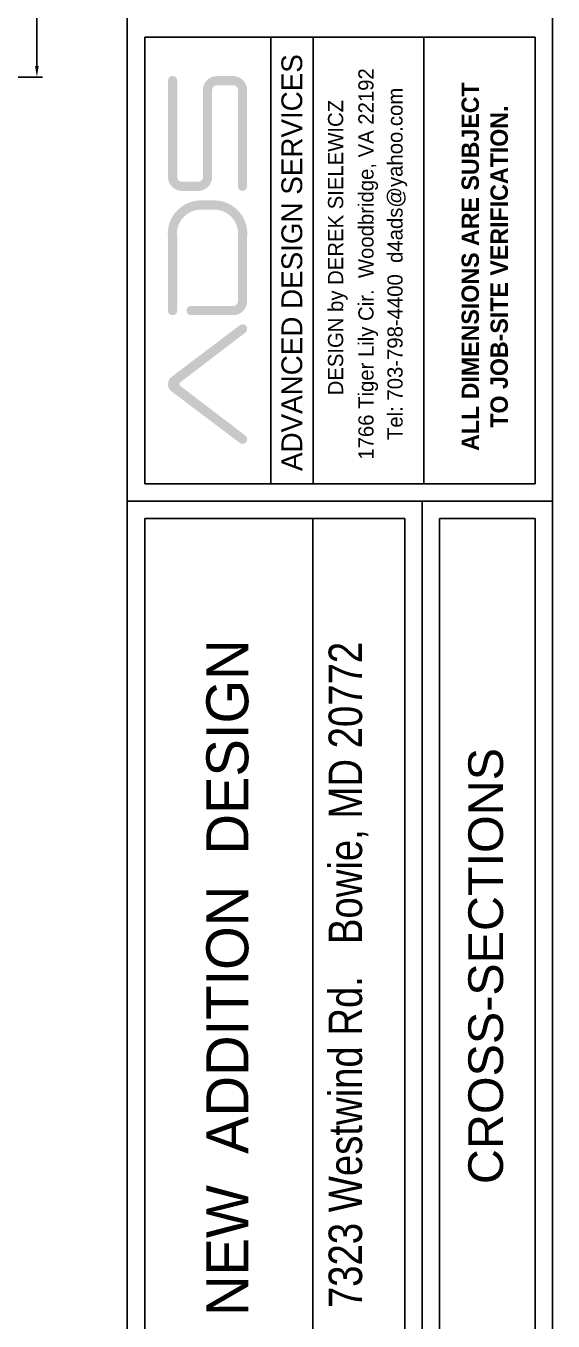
# Model space of a CAD drawing. Header units: inches. Extents: x -1842 to 12195, y -2228 to 2193.
# Drawn here: x 9022.9 to 9213.4, y 727.9 to 1196.1 of the extents above; entities that cross this region are included whole.
import ezdxf

# ---------------------------------------------------------------- set-up
doc = ezdxf.new("R2010")
doc.units = ezdxf.units.IN
doc.header["$LTSCALE"] = 6
doc.header["$MEASUREMENT"] = 0
doc.layers.add('Title Block', color=7, linetype='Continuous')
doc.styles.add('HS-DESIGN-PLAN', font='GOTHIC.TTF', dxfattribs={"height": 0.09375})
doc.styles.add('HS-DESIGN-TTLB', font='GOTHIC.TTF')
doc.styles.get("Standard").update_dxf_attribs({"font": 'ARIALN.TTF'})
doc.dimstyles.get("Standard").update_dxf_attribs({"dimtxt": 7, "dimasz": 4, "dimexe": 2, "dimexo": 2, "dimgap": 2, "dimtad": 0, "dimtih": 1, "dimtoh": 1, "dimdec": 0, "dimzin": 0, "dimdsep": 46, "dimlunit": 4, "dimtxsty": 'Standard', "dimcen": 0.09, "dimclrd": 3, "dimclre": 3, "dimclrt": 3, "dimadec": 0, "dimazin": 0, "dimtfac": 1, "dimtdec": 0, "dimtofl": 0, "dimtmove": 0, "dimatfit": 3, "dimfxl": 1, "dimtolj": 1, "dimtzin": 0, "dimarcsym": 0})

# ---------------------------------------------------------------- blocks, each defined once
blk = doc.blocks.new('*D445')
at = {"layer": 'Defpoints', "color": 0, "transparency": 16777216}
for p in [(8983.83, 1357.62), (8983.83, 1177.62), (9026.83, 1177.62)]:
    blk.add_point(p, dxfattribs=at)
at = {"layer": 'Title Block', "color": 3, "lineweight": -2, "transparency": 16777216}
for p, q in [((8985.83, 1357.62), (9028.83, 1357.62)), ((9026.83, 1353.62), (9026.83, 1273.2)), ((9026.83, 1181.62), (9026.83, 1262.05)), ((8985.83, 1177.62), (9028.83, 1177.62))]:
    blk.add_line(p, q, dxfattribs=at)
at = {"layer": 'Title Block', "color": 3, "transparency": 16777216}
for points in [[(9026.16, 1353.62), (9027.5, 1353.62), (9026.83, 1357.62)], [(9026.16, 1181.62), (9027.5, 1181.62), (9026.83, 1177.62)]]:
    blk.add_solid(points, dxfattribs=at)
at = {"layer": 'Title Block', "color": 3, "transparency": 16777216, "insert": (9026.83, 1267.62), "char_height": 7, "attachment_point": 5}
blk.add_mtext("\\A1;15'", dxfattribs=at)

msp = doc.modelspace()

# ---------------------------------------------------------------- hatches: boundary and pattern name
at = {"layer": 'Title Block'}
h = msp.add_hatch(color=256, dxfattribs=at)
h.paths.add_polyline_path([(9102.1267235, 1085.2007088, 0.1912949762), (9102.7947037, 1086.2357146), (9102.7947037, 1086.8827609, 0.1065363828), (9102.5161097, 1087.5283805, 0.1989123674), (9101.4329184, 1088.2051502), (9100.8822432, 1088.2051502, 0.1139636446), (9100.1884381, 1087.9177667), (9075.6086648, 1069.3396385, 0.5149988252), (9075.6086648, 1063.9055228), (9100.1884381, 1045.3273946, 0.1139636446), (9100.8822432, 1045.0400111), (9101.4329184, 1045.0400111, 0.1989123674), (9102.5161097, 1045.7167808, 0.1065363829), (9102.7947037, 1046.3624004), (9102.7947037, 1047.0094467, 0.1912949762), (9102.1267235, 1048.0444525), (9078.7122957, 1065.9289213, -0.5343557179), (9078.7122957, 1067.31624)])
h.paths.add_polyline_path([(9097.788353, 1091.5427173, 0.4142135624), (9102.7947037, 1096.5490679), (9102.7947037, 1119.6888045, 0.440849221), (9091.1132189, 1133.0390729), (9085.890868, 1133.0390729, 0.440849221), (9074.2093831, 1119.6888045), (9074.2093831, 1093.2115008, 0.4142135624), (9075.8781667, 1091.5427173, 0.4142135624), (9077.5469502, 1093.2115008), (9077.5469502, 1119.6888045, -0.4500136067), (9085.890868, 1129.7015058), (9091.1132189, 1129.7015058, -0.4500136067), (9099.4571366, 1119.6888045), (9099.4571366, 1096.5490679, -0.4142135624), (9097.788353, 1094.8802844), (9082.5533009, 1094.8802844, 0.4142135624), (9080.8845173, 1093.2115008, 0.4142135624), (9082.5533009, 1091.5427173)])
h.paths.add_polyline_path([(9086.8332599, 1141.480773, -0.4142135624), (9085.1644763, 1139.8119895), (9079.2157338, 1139.8119895, -0.4142135624), (9077.5469502, 1141.480773), (9077.5469502, 1176.3019944, 0.4142135624), (9075.8781667, 1177.9707779, 0.4142135624), (9074.2093831, 1176.3019944), (9074.2093831, 1141.480773, 0.4142135624), (9079.2157338, 1136.4744224), (9085.1644763, 1136.4744224, 0.4142135624), (9090.170827, 1141.480773), (9090.170827, 1172.9644273, -0.4142135624), (9091.8396105, 1174.6332108), (9097.788353, 1174.6332108, -0.4142135624), (9099.4571366, 1172.9644273), (9099.4571366, 1138.1432059, 0.4142135624), (9101.1259201, 1136.4744224, 0.4142135624), (9102.7947037, 1138.1432059), (9102.7947037, 1172.9644273, 0.4142135624), (9097.788353, 1177.9707779), (9091.8396105, 1177.9707779, 0.4142135624), (9086.8332599, 1172.9644273)])
h = msp.add_hatch(color=256, dxfattribs=at)
h.paths.add_polyline_path([(9102.1267235, 1085.2007088, 0.1912949762), (9102.7947037, 1086.2357146), (9102.7947037, 1086.8827609, 0.1065363828), (9102.5161097, 1087.5283805, 0.1989123674), (9101.4329184, 1088.2051502), (9100.8822432, 1088.2051502, 0.1139636446), (9100.1884381, 1087.9177667), (9075.6086648, 1069.3396385, 0.5149988252), (9075.6086648, 1063.9055228), (9100.1884381, 1045.3273946, 0.1139636446), (9100.8822432, 1045.0400111), (9101.4329184, 1045.0400111, 0.1989123674), (9102.5161097, 1045.7167808, 0.1065363829), (9102.7947037, 1046.3624004), (9102.7947037, 1047.0094467, 0.1912949762), (9102.1267235, 1048.0444525), (9078.7122957, 1065.9289213, -0.5343557179), (9078.7122957, 1067.31624)])
h.paths.add_polyline_path([(9097.788353, 1091.5427173, 0.4142135624), (9102.7947037, 1096.5490679), (9102.7947037, 1119.6888045, 0.440849221), (9091.1132189, 1133.0390729), (9085.890868, 1133.0390729, 0.440849221), (9074.2093831, 1119.6888045), (9074.2093831, 1093.2115008, 0.4142135624), (9075.8781667, 1091.5427173, 0.4142135624), (9077.5469502, 1093.2115008), (9077.5469502, 1119.6888045, -0.4500136067), (9085.890868, 1129.7015058), (9091.1132189, 1129.7015058, -0.4500136067), (9099.4571366, 1119.6888045), (9099.4571366, 1096.5490679, -0.4142135624), (9097.788353, 1094.8802844), (9082.5533009, 1094.8802844, 0.4142135624), (9080.8845173, 1093.2115008, 0.4142135624), (9082.5533009, 1091.5427173)])
h.paths.add_polyline_path([(9086.8332599, 1141.480773, -0.4142135624), (9085.1644763, 1139.8119895), (9079.2157338, 1139.8119895, -0.4142135624), (9077.5469502, 1141.480773), (9077.5469502, 1176.3019944, 0.4142135624), (9075.8781667, 1177.9707779, 0.4142135624), (9074.2093831, 1176.3019944), (9074.2093831, 1141.480773, 0.4142135624), (9079.2157338, 1136.4744224), (9085.1644763, 1136.4744224, 0.4142135624), (9090.170827, 1141.480773), (9090.170827, 1172.9644273, -0.4142135624), (9091.8396105, 1174.6332108), (9097.788353, 1174.6332108, -0.4142135624), (9099.4571366, 1172.9644273), (9099.4571366, 1138.1432059, 0.4142135624), (9101.1259201, 1136.4744224, 0.4142135624), (9102.7947037, 1138.1432059), (9102.7947037, 1172.9644273, 0.4142135624), (9097.788353, 1177.9707779), (9091.8396105, 1177.9707779, 0.4142135624), (9086.8332599, 1172.9644273)])

# ---------------------------------------------------------------- linework, layer by layer
msp.add_lwpolyline([(7558.1318748, 1494.6223555, 0.5, 0.5, 0), (9053.1911095, 1494.6223555, 0, 0, 0), (9053.1911095, 368.173134, 0.5, 0.5, 0), (7558.1318748, 368.173134, 0.5, 0.5, 0)], format="xyseb")
for p, q in [((9059.5162345, 368.173124), (9059.5162345, 1494.6223455)), ((9213.1312345, 368.173124), (9213.1312345, 1494.6223455)), ((9065.8413595, 1192.0310955), (9206.8612345, 1192.0310955)), ((9065.8413595, 1192.0310955), (9065.8413595, 1030.5268462)), ((9065.8413595, 1192.0310955), (9065.8413595, 1030.5268462)), ((9111.3728318, 1030.5268462), (9111.3728318, 1192.0310955)), ((9111.3728318, 1030.5268462), (9111.3728318, 1192.0310955)), ((9126.6270637, 1030.5268462), (9126.6270637, 1192.0310955)), ((9126.6270637, 1030.5268462), (9126.6270637, 1192.0310955)), ((9166.6270637, 1030.5268462), (9166.6270637, 1192.0310955)), ((9166.6270637, 1030.5268462), (9166.6270637, 1192.0310955)), ((9206.8612345, 1192.0310955), (9206.8612345, 1030.5268462)), ((9206.8612345, 1030.5268462), (9065.7862345, 1030.5268462)), ((9059.5162345, 1024.2568462), (9213.1312345, 1024.2568462)), ((9059.5162345, 1024.2568462), (9213.1312345, 1024.2568462)), ((9213.1312345, 1024.2568462), (9059.5162345, 1024.2568462)), ((9166.1062345, 687.1946165), (9166.1062345, 1024.2568462)), ((9065.7862345, 693.4646165), (9065.7862345, 1017.9868462)), ((9159.8362345, 1017.9868462), (9065.7862345, 1017.9868462)), ((9126.6070827, 693.4646165), (9126.6070827, 1017.9868462)), ((9159.8362345, 693.4646165), (9159.8362345, 1017.9868462)), ((9206.8612345, 1017.9868462), (9172.3762345, 1017.9868462)), ((9172.3762345, 1017.9868462), (9172.3762345, 693.4646165)), ((9206.8612345, 1017.9868462), (9206.8612345, 693.4646165))]:
    msp.add_line(p, q, dxfattribs=at)
at = {"layer": 'Title Block', "const_width": 0.5}
for points in [[(9059.5162345, 368.173124), (9059.5162345, 1494.6223455)], [(9213.1312345, 368.173124), (9213.1312345, 1494.6223455)], [(9059.5162345, 1024.2568462), (9213.1312345, 1024.2568462)], [(9059.5162345, 1024.2568462), (9213.1312345, 1024.2568462)], [(9166.1062345, 687.1946165), (9166.1062345, 1024.2568462)]]:
    msp.add_lwpolyline(points, dxfattribs=at)

# ---------------------------------------------------------------- texts
at = {"layer": 'Title Block', "rotation": 90}
for s, insert, char_height, width, attachment_point, style in [('ADVANCED DESIGN SERVICES', (9119.0106095, 1110.5465389), 7.50975, 200.725788003, 5, 'HS-DESIGN-PLAN'), ('1766 Tiger Lily Cir.  Woodbridge, VA 22192', (9146.5769915, 1110.0499526), 5.48625, 248.576827248, 5, 'HS-DESIGN-PLAN'), ('1766 Tiger Lily Cir.  Woodbridge, VA 22192', (9146.5769915, 1110.0499526), 5.48625, 248.576827248, 5, 'HS-DESIGN-PLAN'), ('\\P{\\fCentury Gothic|b1|i0|c0|p34;\\H1.1429x;ALL DIMENSIONS ARE SUBJECT \\PTO JOB-SITE VERIFICATION.}', (9184.1395162, 1109.096174), 5.48625, 248.576827248, 5, 'HS-DESIGN-PLAN'), ('\\P{\\fCentury Gothic|b1|i0|c0|p34;\\H1.1429x;ALL DIMENSIONS ARE SUBJECT \\PTO JOB-SITE VERIFICATION.}', (9184.1395162, 1109.096174), 5.48625, 248.576827248, 5, 'HS-DESIGN-PLAN'), ('Tel: 703-798-4400  d4ads@yahoo.com', (9157.0849045, 1110.0729796), 5.48625, 248.576827248, 5, 'HS-DESIGN-PLAN'), ('Tel: 703-798-4400  d4ads@yahoo.com', (9157.0849045, 1110.0729796), 5.48625, 248.576827248, 5, 'HS-DESIGN-PLAN'), ('DESIGN by DEREK SIELEWICZ', (9135.6033486, 1115.9540474), 5.48625, 248.576827248, 5, 'HS-DESIGN-PLAN'), ('DESIGN by DEREK SIELEWICZ', (9135.6033486, 1115.9540474), 5.48625, 248.576827248, 5, 'HS-DESIGN-PLAN'), ('{\\H1.14632x;    NEW  ADDITION  DESIGN}', (9088.0634888, 707.1667828), 13.237439489, 488.490459411, 1, 'HS-DESIGN-TTLB'), ('\\pxb0.41667,a0.41667,t20;{\\fArial Narrow|b0|i0|c0|p34;7323 Westwind Rd.   Bowie, MD 20772}', (9132.2652416, 732.5981129), 12.085821891, 788.928518224, 1, 'HS-DESIGN-TTLB'), ('{\\fSwis721 BdOul BT|b0|i0|c0|p82;CROSS-SECTIONS}', (9189.1052469, 856.2479665), 12.54047025, 315.279058952, 5, 'HS-DESIGN-TTLB')]:
    msp.add_mtext(s, dxfattribs=dict(at, insert=insert, char_height=char_height, width=width, attachment_point=attachment_point, style=style))

# ---------------------------------------------------------------- dimensions: what is measured, and where the dimension line sits
at = {"layer": 'Title Block'}
dim = msp.add_linear_dim(base=(9026.8307156, 1177.623473), p1=(8983.8307156, 1357.623473), p2=(8983.8307156, 1177.623473), angle=90, dimstyle='Standard', dxfattribs=at)
dim.commit()
dim.dimension.update_dxf_attribs({"geometry": '*D445', "text_midpoint": (9026.8307156, 1267.623473)})

doc.saveas('drawing.dxf')
